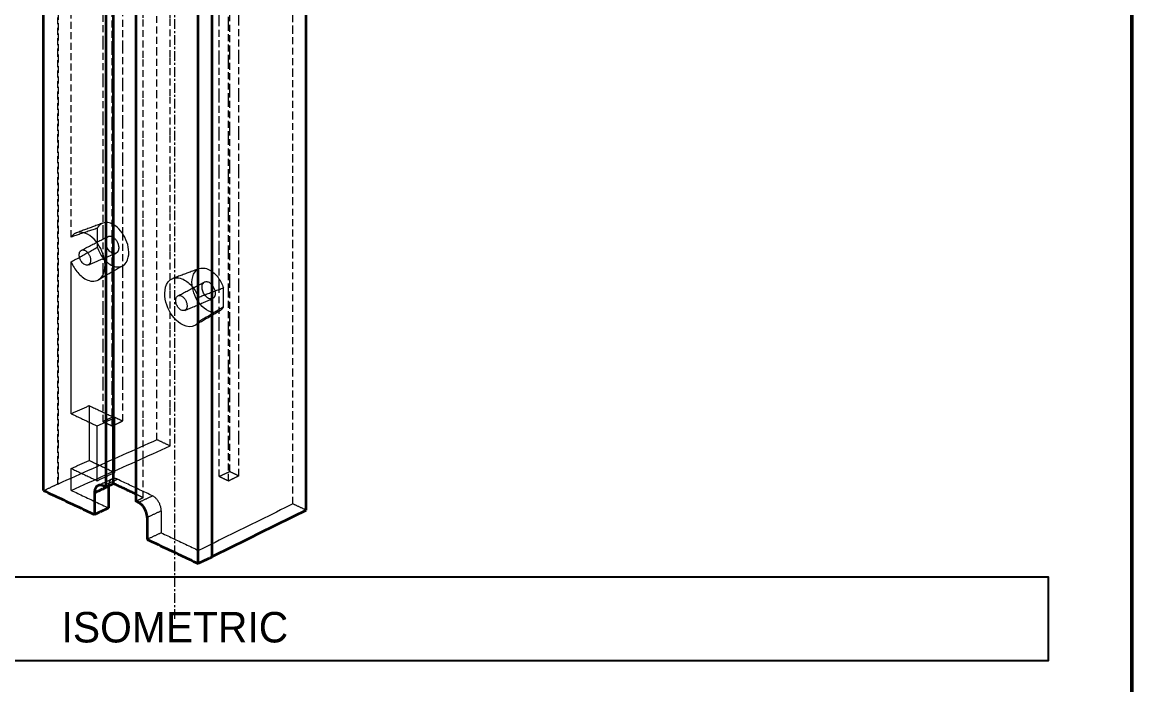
# Model space of a CAD drawing. Header units: millimetres. Extents: x 10 to 410, y 10 to 287.
# Drawn here: x 330 to 410, y 89.2 to 137 of the extents above; entities that cross this region are included whole.
import ezdxf
from ezdxf.enums import TextEntityAlignment as Align

# ---------------------------------------------------------------- set-up
doc = ezdxf.new("R2010")
doc.units = ezdxf.units.MM
doc.linetypes.add('CENTER', pattern=[1.15, 0.7, -0.15, 0.15, -0.15])
doc.linetypes.add('DASHED', pattern=[0.75, 0.5, -0.25])
for name, color, linetype, lineweight in [('BORDER', 7, 'CONTINUOUS', 50), ('CENTER', 4, 'CENTER', 13), ('HIDDEN', 8, 'DASHED', 18), ('TITLE_BLOCK', 7, 'CONTINUOUS', 25), ('VISIBLE', 7, 'CONTINUOUS', 35)]:
    doc.layers.add(name, color=color, linetype=linetype, lineweight=lineweight)

msp = doc.modelspace()

# ---------------------------------------------------------------- linework, layer by layer
at = {"layer": 'BORDER'}
msp.add_lwpolyline([(10, 10), (410, 10), (410, 287), (10, 287)], close=True, dxfattribs=at)
at = {"layer": 'CENTER'}
msp.add_line((341, 94), (341, 178), dxfattribs=at)
at = {"layer": 'HIDDEN'}
for points in [[(339.71, 106.919), (339.71, 110.009), (339.71, 113.1), (339.71, 116.19), (339.71, 119.281), (339.71, 122.371), (339.71, 125.462), (339.71, 128.552), (339.71, 131.643), (339.71, 134.733), (339.71, 137.824), (339.71, 140.914), (339.71, 144.005), (339.71, 147.095), (339.71, 150.186), (339.71, 153.276), (339.71, 156.367), (339.71, 159.457), (339.71, 162.548), (339.71, 165.638), (339.71, 168.729), (339.71, 171.819), (339.71, 174.91), (339.71, 178)], [(332.55, 103.73), (332.55, 106.821), (332.55, 109.911), (332.55, 113.002), (332.55, 116.092), (332.55, 119.183), (332.55, 122.273), (332.55, 125.364), (332.55, 128.454), (332.55, 131.545), (332.55, 134.635), (332.55, 137.726), (332.55, 140.816), (332.55, 143.907), (332.55, 146.997), (332.55, 150.088), (332.55, 153.178), (332.55, 156.269), (332.55, 159.359), (332.55, 162.45), (332.55, 165.54), (332.55, 168.631), (332.55, 171.721), (332.55, 174.812)], [(332.574, 174.8), (332.574, 171.71), (332.574, 168.619), (332.574, 165.529), (332.574, 162.438), (332.574, 159.348), (332.574, 156.257), (332.574, 153.167), (332.574, 150.076), (332.574, 146.986), (332.574, 143.895), (332.574, 140.805), (332.574, 137.714), (332.574, 134.624), (332.574, 131.533), (332.574, 128.443), (332.574, 125.352), (332.574, 122.262), (332.574, 119.171), (332.574, 116.081), (332.574, 112.99), (332.574, 109.9), (332.574, 106.809), (332.574, 103.719)], [(349.515, 102.292), (349.515, 105.383), (349.515, 108.473), (349.515, 111.564), (349.515, 114.654), (349.515, 117.744), (349.515, 120.835), (349.515, 123.925), (349.515, 127.016), (349.515, 130.106), (349.515, 133.197), (349.515, 136.287), (349.515, 139.378), (349.515, 142.468), (349.515, 145.559), (349.515, 148.649), (349.515, 151.74), (349.515, 154.83), (349.515, 157.921), (349.515, 161.011), (349.515, 164.102), (349.515, 167.192), (349.515, 170.283), (349.515, 173.373)], [(336.572, 171.771), (336.572, 169.024), (336.572, 166.276), (336.572, 163.529), (336.572, 160.782), (336.572, 158.035), (336.572, 155.288), (336.572, 152.541), (336.572, 149.794), (336.572, 147.047), (336.572, 144.3), (336.572, 141.553), (336.572, 138.805), (336.572, 136.058), (336.572, 133.311), (336.572, 130.564), (336.572, 127.817), (336.572, 125.07), (336.572, 122.323), (336.572, 119.576), (336.572, 116.829), (336.572, 114.082), (336.572, 111.334), (336.572, 108.587)], [(335.793, 171.117), (335.793, 168.383), (335.793, 165.649), (335.793, 162.916), (335.793, 160.182), (335.793, 157.448), (335.793, 154.714), (335.793, 151.98), (335.793, 149.246), (335.793, 146.512), (335.793, 143.779), (335.793, 141.045), (335.793, 138.311), (335.793, 135.577), (335.793, 132.843), (335.793, 130.109), (335.793, 127.375), (335.793, 124.641), (335.793, 121.908), (335.793, 119.174), (335.793, 116.44), (335.793, 113.706), (335.793, 110.972), (335.793, 108.238)], [(336.476, 107.916), (336.476, 110.641), (336.476, 113.366), (336.476, 116.091), (336.476, 118.816), (336.476, 121.541), (336.476, 124.266), (336.476, 126.991), (336.476, 129.716), (336.476, 132.441), (336.476, 135.166), (336.476, 137.891), (336.476, 140.616), (336.476, 143.34), (336.476, 146.065), (336.476, 148.79), (336.476, 151.515), (336.476, 154.24), (336.476, 156.965), (336.476, 159.69), (336.476, 162.415), (336.476, 165.14), (336.476, 167.865), (336.476, 170.59)], [(340.659, 106.471), (340.659, 109.276), (340.659, 112.081), (340.659, 114.886), (340.659, 117.691), (340.659, 120.496), (340.659, 123.301), (340.659, 126.106), (340.659, 128.911), (340.659, 131.716), (340.659, 134.521), (340.659, 137.326), (340.659, 140.131), (340.659, 142.936), (340.659, 145.741), (340.659, 148.546), (340.659, 151.351), (340.659, 154.155), (340.659, 156.96), (340.659, 159.765), (340.659, 162.57), (340.659, 165.375), (340.659, 168.18), (340.659, 170.985)], [(337.236, 108.274), (337.236, 110.968), (337.236, 113.662), (337.236, 116.355), (337.236, 119.049), (337.236, 121.743), (337.236, 124.437), (337.236, 127.13), (337.236, 129.824), (337.236, 132.518), (337.236, 135.212), (337.236, 137.906), (337.236, 140.599), (337.236, 143.293), (337.236, 145.987), (337.236, 148.681), (337.236, 151.374), (337.236, 154.068), (337.236, 156.762), (337.236, 159.456), (337.236, 162.15), (337.236, 164.843), (337.236, 167.537), (337.236, 170.231)], [(338.717, 102.742), (338.717, 105.626), (338.717, 108.511), (338.717, 111.395), (338.717, 114.28), (338.717, 117.164), (338.717, 120.049), (338.717, 122.933), (338.717, 125.818), (338.717, 128.702), (338.717, 131.587), (338.717, 134.471), (338.717, 137.355), (338.717, 140.24), (338.717, 143.124), (338.717, 146.009), (338.717, 148.893), (338.717, 151.778), (338.717, 154.662), (338.717, 157.547), (338.717, 160.431), (338.717, 163.316), (338.717, 166.2), (338.717, 169.084)], [(343.659, 98.488), (343.659, 101.579), (343.659, 104.669), (343.659, 107.76), (343.659, 110.85), (343.659, 113.941), (343.659, 117.031), (343.659, 120.122), (343.659, 123.212), (343.659, 126.303), (343.659, 129.393), (343.659, 132.484), (343.659, 135.574), (343.659, 138.665), (343.659, 141.755), (343.659, 144.845), (343.659, 147.936), (343.659, 151.026), (343.659, 154.117), (343.659, 157.207), (343.659, 160.298), (343.659, 163.388), (343.659, 166.479), (343.659, 169.569)], [(344.193, 104.275), (344.193, 107.022), (344.193, 109.769), (344.193, 112.516), (344.193, 115.263), (344.193, 118.01), (344.193, 120.757), (344.193, 123.504), (344.193, 126.251), (344.193, 128.999), (344.193, 131.746), (344.193, 134.493), (344.193, 137.24), (344.193, 139.987), (344.193, 142.734), (344.193, 145.481), (344.193, 148.228), (344.193, 150.975), (344.193, 153.722), (344.193, 156.47), (344.193, 159.217), (344.193, 161.964), (344.193, 164.711), (344.193, 167.458)], [(344.954, 104.632), (344.954, 107.379), (344.954, 110.126), (344.954, 112.874), (344.954, 115.621), (344.954, 118.368), (344.954, 121.115), (344.954, 123.862), (344.954, 126.609), (344.954, 129.356), (344.954, 132.103), (344.954, 134.85), (344.954, 137.597), (344.954, 140.345), (344.954, 143.092), (344.954, 145.839), (344.954, 148.586), (344.954, 151.333), (344.954, 154.08), (344.954, 156.827), (344.954, 159.574), (344.954, 162.321), (344.954, 165.068), (344.954, 167.816)], [(345.618, 104.319), (345.618, 107.066), (345.618, 109.813), (345.618, 112.56), (345.618, 115.307), (345.618, 118.054), (345.618, 120.801), (345.618, 123.549), (345.618, 126.296), (345.618, 129.043), (345.618, 131.79), (345.618, 134.537), (345.618, 137.284), (345.618, 140.031), (345.618, 142.778), (345.618, 145.525), (345.618, 148.272), (345.618, 151.02), (345.618, 153.767), (345.618, 156.514), (345.618, 159.261), (345.618, 162.008), (345.618, 164.755), (345.618, 167.502)], [(344.876, 103.953), (344.876, 106.7), (344.876, 109.447), (344.876, 112.194), (344.876, 114.941), (344.876, 117.688), (344.876, 120.435), (344.876, 123.182), (344.876, 125.93), (344.876, 128.677), (344.876, 131.424), (344.876, 134.171), (344.876, 136.918), (344.876, 139.665), (344.876, 142.412), (344.876, 145.159), (344.876, 147.906), (344.876, 150.653), (344.876, 153.401), (344.876, 156.148), (344.876, 158.895), (344.876, 161.642), (344.876, 164.389), (344.876, 167.136)], [(333.523, 121.539), (333.523, 123.041), (333.523, 124.543), (333.523, 126.045), (333.523, 127.547), (333.523, 129.049), (333.523, 130.551), (333.523, 132.053), (333.523, 133.555), (333.523, 135.057), (333.523, 136.559), (333.523, 138.061), (333.523, 139.563), (333.523, 141.065), (333.523, 142.567), (333.523, 144.069), (333.523, 145.571), (333.523, 147.073), (333.523, 148.575), (333.523, 150.076), (333.523, 151.578), (333.523, 153.08), (333.523, 154.582), (333.523, 156.084)], [(342.711, 151.749), (342.711, 150.247), (342.711, 148.745), (342.711, 147.243), (342.711, 145.741), (342.711, 144.239), (342.711, 142.737), (342.711, 141.235), (342.711, 139.733), (342.711, 138.231), (342.711, 136.729), (342.711, 135.228), (342.711, 133.726), (342.711, 132.224), (342.711, 130.722), (342.711, 129.22), (342.711, 127.718), (342.711, 126.216), (342.711, 124.714), (342.711, 123.212), (342.711, 121.71), (342.711, 120.208), (342.711, 118.706), (342.711, 117.204)], [(335.803, 122.546), (335.72, 122.515), (335.637, 122.485), (335.555, 122.454), (335.472, 122.423), (335.389, 122.393), (335.306, 122.362), (335.223, 122.331), (335.14, 122.301), (335.057, 122.27), (334.974, 122.239), (334.892, 122.209), (334.809, 122.178), (334.726, 122.147), (334.643, 122.117), (334.56, 122.086), (334.477, 122.055), (334.394, 122.025), (334.311, 121.994), (334.229, 121.963), (334.146, 121.933), (334.063, 121.902), (333.98, 121.871), (333.897, 121.841)], [(335.803, 122.546), (335.78, 122.537), (335.758, 122.528), (335.736, 122.517), (335.715, 122.506), (335.693, 122.494), (335.673, 122.481), (335.652, 122.467), (335.633, 122.453), (335.614, 122.438), (335.595, 122.422), (335.577, 122.406), (335.559, 122.389), (335.542, 122.371), (335.526, 122.353), (335.51, 122.335), (335.495, 122.316), (335.48, 122.296), (335.466, 122.276), (335.453, 122.256), (335.44, 122.235), (335.427, 122.215), (335.415, 122.193), (335.404, 122.172)], [(337.249, 119.472), (337.396, 119.586), (337.509, 119.733), (337.591, 119.9), (337.643, 120.078), (337.67, 120.262), (337.677, 120.449), (337.665, 120.634), (337.637, 120.818), (337.595, 121), (337.54, 121.178), (337.473, 121.351), (337.393, 121.52), (337.303, 121.682), (337.201, 121.838), (337.088, 121.986), (336.964, 122.125), (336.828, 122.253), (336.681, 122.366), (336.522, 122.462), (336.351, 122.536), (336.17, 122.58), (335.984, 122.586), (335.803, 122.546)], [(335.404, 122.172), (335.322, 122.145), (335.24, 122.118), (335.158, 122.091), (335.076, 122.064), (334.994, 122.037), (334.913, 122.01), (334.831, 121.982), (334.749, 121.955), (334.667, 121.928), (334.585, 121.9), (334.503, 121.873), (334.422, 121.845), (334.34, 121.818), (334.258, 121.79), (334.176, 121.762), (334.095, 121.735), (334.013, 121.707), (333.931, 121.679), (333.85, 121.651), (333.768, 121.623), (333.686, 121.595), (333.605, 121.567), (333.523, 121.539)], [(333.897, 121.841), (333.877, 121.833), (333.858, 121.825), (333.838, 121.816), (333.819, 121.807), (333.801, 121.797), (333.782, 121.786), (333.764, 121.775), (333.746, 121.764), (333.729, 121.752), (333.711, 121.739), (333.695, 121.726), (333.678, 121.713), (333.662, 121.699), (333.646, 121.685), (333.631, 121.67), (333.616, 121.655), (333.602, 121.639), (333.588, 121.624), (333.574, 121.607), (333.561, 121.591), (333.548, 121.574), (333.535, 121.557), (333.523, 121.539)], [(335.49, 118.453), (335.652, 118.579), (335.777, 118.741), (335.867, 118.925), (335.924, 119.122), (335.954, 119.325), (335.961, 119.53), (335.949, 119.734), (335.918, 119.937), (335.872, 120.137), (335.811, 120.333), (335.737, 120.524), (335.649, 120.71), (335.549, 120.889), (335.437, 121.061), (335.313, 121.224), (335.176, 121.377), (335.027, 121.517), (334.864, 121.643), (334.689, 121.749), (334.501, 121.83), (334.302, 121.878), (334.097, 121.885), (333.897, 121.841)], [(335.404, 122.172), (335.404, 122.112), (335.404, 122.053), (335.404, 121.994), (335.404, 121.935), (335.404, 121.875), (335.404, 121.816), (335.404, 121.757), (335.404, 121.698), (335.404, 121.638), (335.404, 121.579), (335.404, 121.52), (335.404, 121.461), (335.404, 121.401), (335.404, 121.342), (335.404, 121.283), (335.404, 121.224), (335.404, 121.164), (335.404, 121.105), (335.404, 121.046), (335.404, 120.987), (335.404, 120.927), (335.404, 120.868), (335.404, 120.809)], [(334.255, 120.584), (334.339, 120.627), (334.423, 120.671), (334.506, 120.714), (334.59, 120.758), (334.674, 120.802), (334.758, 120.845), (334.841, 120.889), (334.925, 120.932), (335.009, 120.976), (335.092, 121.019), (335.176, 121.063), (335.26, 121.106), (335.344, 121.15), (335.427, 121.193), (335.511, 121.237), (335.595, 121.281), (335.679, 121.324), (335.762, 121.368), (335.846, 121.411), (335.93, 121.455), (336.014, 121.498), (336.097, 121.542), (336.181, 121.585)], [(336.75, 120.376), (336.679, 120.357), (336.605, 120.357), (336.532, 120.372), (336.464, 120.401), (336.4, 120.438), (336.341, 120.483), (336.286, 120.533), (336.236, 120.589), (336.191, 120.647), (336.151, 120.709), (336.114, 120.774), (336.083, 120.841), (336.056, 120.911), (336.034, 120.982), (336.018, 121.054), (336.007, 121.127), (336.003, 121.201), (336.006, 121.276), (336.018, 121.349), (336.04, 121.42), (336.074, 121.485), (336.121, 121.542), (336.181, 121.585)], [(336.181, 121.585), (336.233, 121.606), (336.289, 121.615), (336.344, 121.613), (336.399, 121.603), (336.453, 121.585), (336.503, 121.561), (336.551, 121.531), (336.596, 121.498), (336.638, 121.461), (336.678, 121.422), (336.715, 121.38), (336.749, 121.336), (336.781, 121.29), (336.811, 121.242), (336.837, 121.193), (336.862, 121.142), (336.883, 121.09), (336.902, 121.037), (336.917, 120.984), (336.93, 120.929), (336.94, 120.874), (336.946, 120.818), (336.948, 120.762)], [(333.523, 119.754), (333.605, 119.799), (333.687, 119.845), (333.769, 119.89), (333.851, 119.936), (333.933, 119.981), (334.015, 120.027), (334.097, 120.073), (334.179, 120.118), (334.261, 120.164), (334.342, 120.21), (334.424, 120.256), (334.506, 120.301), (334.588, 120.347), (334.67, 120.393), (334.751, 120.439), (334.833, 120.485), (334.915, 120.531), (334.996, 120.577), (335.078, 120.624), (335.16, 120.67), (335.241, 120.716), (335.323, 120.762), (335.404, 120.809)], [(334.75, 119.531), (334.688, 119.514), (334.624, 119.514), (334.561, 119.528), (334.501, 119.553), (334.445, 119.585), (334.394, 119.624), (334.346, 119.668), (334.303, 119.716), (334.264, 119.767), (334.228, 119.821), (334.197, 119.878), (334.169, 119.936), (334.146, 119.996), (334.127, 120.058), (334.113, 120.121), (334.103, 120.185), (334.1, 120.25), (334.102, 120.314), (334.113, 120.378), (334.132, 120.439), (334.161, 120.497), (334.203, 120.546), (334.255, 120.584)], [(334.255, 120.584), (334.3, 120.601), (334.348, 120.609), (334.397, 120.608), (334.445, 120.599), (334.491, 120.583), (334.535, 120.562), (334.577, 120.537), (334.616, 120.508), (334.653, 120.476), (334.687, 120.441), (334.72, 120.405), (334.75, 120.366), (334.777, 120.326), (334.803, 120.285), (334.826, 120.242), (334.847, 120.198), (334.866, 120.153), (334.882, 120.107), (334.896, 120.06), (334.907, 120.012), (334.915, 119.964), (334.92, 119.916), (334.922, 119.867)], [(334.75, 119.531), (334.837, 119.568), (334.924, 119.604), (335.011, 119.641), (335.098, 119.678), (335.185, 119.714), (335.272, 119.751), (335.359, 119.788), (335.446, 119.825), (335.533, 119.861), (335.62, 119.898), (335.707, 119.935), (335.794, 119.972), (335.881, 120.008), (335.968, 120.045), (336.055, 120.082), (336.142, 120.118), (336.228, 120.155), (336.315, 120.192), (336.402, 120.229), (336.489, 120.265), (336.576, 120.302), (336.663, 120.339), (336.75, 120.376)], [(335.404, 120.809), (335.442, 120.705), (335.485, 120.602), (335.531, 120.501), (335.582, 120.403), (335.636, 120.306), (335.695, 120.212), (335.757, 120.12), (335.824, 120.031), (335.894, 119.946), (335.968, 119.863), (336.047, 119.785), (336.129, 119.711), (336.216, 119.642), (336.307, 119.578), (336.402, 119.521), (336.502, 119.472), (336.605, 119.432), (336.712, 119.402), (336.821, 119.385), (336.932, 119.381), (337.042, 119.394), (337.149, 119.424), (337.249, 119.472)], [(336.948, 120.762), (336.947, 120.742), (336.946, 120.722), (336.945, 120.702), (336.943, 120.682), (336.94, 120.662), (336.937, 120.643), (336.933, 120.623), (336.928, 120.604), (336.923, 120.585), (336.916, 120.566), (336.909, 120.547), (336.901, 120.529), (336.892, 120.511), (336.882, 120.493), (336.871, 120.477), (336.859, 120.461), (336.847, 120.445), (336.833, 120.431), (336.818, 120.417), (336.802, 120.405), (336.786, 120.394), (336.768, 120.384), (336.75, 120.376)], [(333.523, 108.8), (333.523, 109.276), (333.523, 109.752), (333.523, 110.229), (333.523, 110.705), (333.523, 111.181), (333.523, 111.657), (333.523, 112.134), (333.523, 112.61), (333.523, 113.086), (333.523, 113.562), (333.523, 114.039), (333.523, 114.515), (333.523, 114.991), (333.523, 115.468), (333.523, 115.944), (333.523, 116.42), (333.523, 116.896), (333.523, 117.373), (333.523, 117.849), (333.523, 118.325), (333.523, 118.801), (333.523, 119.278), (333.523, 119.754)], [(333.523, 119.754), (333.569, 119.649), (333.618, 119.546), (333.672, 119.445), (333.729, 119.347), (333.79, 119.25), (333.855, 119.156), (333.924, 119.065), (333.996, 118.977), (334.073, 118.892), (334.153, 118.811), (334.237, 118.734), (334.325, 118.661), (334.418, 118.594), (334.514, 118.533), (334.614, 118.479), (334.719, 118.432), (334.827, 118.395), (334.938, 118.369), (335.051, 118.355), (335.165, 118.355), (335.278, 118.371), (335.387, 118.404), (335.49, 118.453)], [(334.922, 119.867), (334.922, 119.85), (334.921, 119.832), (334.92, 119.815), (334.918, 119.798), (334.916, 119.78), (334.913, 119.763), (334.909, 119.746), (334.905, 119.729), (334.9, 119.713), (334.895, 119.696), (334.888, 119.68), (334.881, 119.664), (334.874, 119.648), (334.865, 119.633), (334.856, 119.619), (334.845, 119.605), (334.834, 119.591), (334.822, 119.579), (334.809, 119.567), (334.796, 119.556), (334.781, 119.547), (334.766, 119.538), (334.75, 119.531)], [(337.249, 119.472), (337.173, 119.427), (337.096, 119.383), (337.02, 119.339), (336.943, 119.295), (336.867, 119.25), (336.79, 119.206), (336.714, 119.162), (336.637, 119.117), (336.561, 119.073), (336.484, 119.029), (336.408, 118.985), (336.331, 118.94), (336.255, 118.896), (336.178, 118.852), (336.102, 118.808), (336.025, 118.763), (335.949, 118.719), (335.873, 118.675), (335.796, 118.631), (335.72, 118.586), (335.643, 118.542), (335.567, 118.498), (335.49, 118.453)], [(342.762, 119.263), (342.679, 119.232), (342.596, 119.201), (342.513, 119.171), (342.43, 119.14), (342.347, 119.109), (342.264, 119.079), (342.181, 119.048), (342.099, 119.017), (342.016, 118.987), (341.933, 118.956), (341.85, 118.925), (341.767, 118.895), (341.684, 118.864), (341.601, 118.833), (341.519, 118.803), (341.436, 118.772), (341.353, 118.741), (341.27, 118.711), (341.187, 118.68), (341.104, 118.649), (341.021, 118.619), (340.938, 118.588), (340.856, 118.557)], [(344.207, 116.188), (344.026, 116.116), (343.831, 116.098), (343.638, 116.126), (343.453, 116.192), (343.281, 116.285), (343.122, 116.399), (342.976, 116.53), (342.842, 116.674), (342.722, 116.828), (342.613, 116.991), (342.517, 117.162), (342.434, 117.34), (342.364, 117.523), (342.307, 117.71), (342.265, 117.902), (342.239, 118.096), (342.232, 118.292), (342.245, 118.487), (342.283, 118.679), (342.351, 118.863), (342.452, 119.031), (342.59, 119.169), (342.762, 119.263)], [(342.762, 119.263), (342.863, 119.292), (342.969, 119.305), (343.075, 119.303), (343.179, 119.288), (343.282, 119.262), (343.382, 119.225), (343.478, 119.18), (343.57, 119.128), (343.658, 119.07), (343.743, 119.006), (343.824, 118.937), (343.9, 118.864), (343.974, 118.787), (344.043, 118.707), (344.109, 118.624), (344.171, 118.538), (344.23, 118.45), (344.285, 118.359), (344.336, 118.266), (344.384, 118.172), (344.428, 118.075), (344.468, 117.977), (344.504, 117.877)], [(342.449, 115.17), (342.249, 115.091), (342.034, 115.07), (341.821, 115.102), (341.618, 115.174), (341.428, 115.277), (341.252, 115.403), (341.092, 115.547), (340.945, 115.705), (340.812, 115.875), (340.692, 116.055), (340.587, 116.243), (340.495, 116.439), (340.417, 116.64), (340.355, 116.847), (340.309, 117.058), (340.28, 117.272), (340.272, 117.488), (340.287, 117.703), (340.329, 117.915), (340.403, 118.117), (340.514, 118.302), (340.667, 118.454), (340.856, 118.557)], [(340.856, 118.557), (340.96, 118.587), (341.068, 118.603), (341.176, 118.603), (341.284, 118.591), (341.391, 118.567), (341.494, 118.534), (341.594, 118.491), (341.691, 118.442), (341.784, 118.385), (341.873, 118.323), (341.959, 118.256), (342.041, 118.185), (342.119, 118.109), (342.194, 118.03), (342.265, 117.948), (342.333, 117.863), (342.397, 117.775), (342.458, 117.685), (342.516, 117.593), (342.57, 117.498), (342.62, 117.402), (342.667, 117.304), (342.711, 117.204)], [(341.213, 117.3), (341.297, 117.344), (341.381, 117.387), (341.465, 117.431), (341.548, 117.475), (341.632, 117.518), (341.716, 117.562), (341.8, 117.605), (341.883, 117.649), (341.967, 117.692), (342.051, 117.736), (342.135, 117.779), (342.218, 117.823), (342.302, 117.866), (342.386, 117.91), (342.47, 117.954), (342.553, 117.997), (342.637, 118.041), (342.721, 118.084), (342.805, 118.128), (342.888, 118.171), (342.972, 118.215), (343.056, 118.258), (343.14, 118.302)], [(342.711, 117.204), (342.788, 117.234), (342.866, 117.264), (342.944, 117.293), (343.022, 117.323), (343.1, 117.353), (343.178, 117.382), (343.255, 117.412), (343.333, 117.441), (343.411, 117.471), (343.489, 117.5), (343.567, 117.529), (343.645, 117.559), (343.723, 117.588), (343.801, 117.617), (343.879, 117.646), (343.957, 117.676), (344.035, 117.705), (344.114, 117.734), (344.192, 117.762), (344.27, 117.791), (344.348, 117.82), (344.426, 117.849), (344.504, 117.877)], [(343.709, 117.092), (343.637, 117.073), (343.563, 117.073), (343.491, 117.089), (343.422, 117.117), (343.358, 117.155), (343.299, 117.199), (343.245, 117.25), (343.195, 117.305), (343.15, 117.364), (343.109, 117.426), (343.073, 117.491), (343.041, 117.558), (343.014, 117.627), (342.992, 117.698), (342.976, 117.77), (342.965, 117.844), (342.961, 117.918), (342.964, 117.992), (342.976, 118.065), (342.998, 118.136), (343.032, 118.202), (343.079, 118.259), (343.14, 118.302)], [(343.14, 118.302), (343.192, 118.322), (343.247, 118.331), (343.303, 118.33), (343.358, 118.319), (343.411, 118.301), (343.461, 118.277), (343.509, 118.248), (343.554, 118.215), (343.597, 118.178), (343.636, 118.138), (343.673, 118.096), (343.708, 118.052), (343.74, 118.006), (343.769, 117.958), (343.796, 117.909), (343.82, 117.858), (343.841, 117.807), (343.86, 117.754), (343.876, 117.7), (343.889, 117.645), (343.898, 117.59), (343.904, 117.534), (343.906, 117.478)], [(344.504, 116.515), (344.504, 116.574), (344.504, 116.633), (344.504, 116.693), (344.504, 116.752), (344.504, 116.811), (344.504, 116.87), (344.504, 116.93), (344.504, 116.989), (344.504, 117.048), (344.504, 117.107), (344.504, 117.167), (344.504, 117.226), (344.504, 117.285), (344.504, 117.344), (344.504, 117.403), (344.504, 117.463), (344.504, 117.522), (344.504, 117.581), (344.504, 117.64), (344.504, 117.7), (344.504, 117.759), (344.504, 117.818), (344.504, 117.877)], [(341.709, 116.247), (341.646, 116.231), (341.582, 116.231), (341.519, 116.245), (341.459, 116.269), (341.404, 116.302), (341.352, 116.341), (341.305, 116.385), (341.261, 116.433), (341.222, 116.484), (341.187, 116.538), (341.155, 116.594), (341.128, 116.653), (341.104, 116.713), (341.085, 116.775), (341.071, 116.838), (341.062, 116.902), (341.058, 116.966), (341.061, 117.031), (341.071, 117.094), (341.09, 117.156), (341.12, 117.213), (341.161, 117.263), (341.213, 117.3)], [(341.213, 117.3), (341.259, 117.318), (341.307, 117.326), (341.356, 117.325), (341.403, 117.315), (341.45, 117.3), (341.494, 117.279), (341.535, 117.253), (341.574, 117.224), (341.611, 117.192), (341.646, 117.158), (341.678, 117.121), (341.708, 117.083), (341.736, 117.043), (341.761, 117.001), (341.785, 116.958), (341.806, 116.914), (341.824, 116.869), (341.84, 116.823), (341.854, 116.776), (341.865, 116.729), (341.873, 116.681), (341.879, 116.632), (341.88, 116.584)], [(341.709, 116.247), (341.796, 116.284), (341.883, 116.321), (341.97, 116.358), (342.056, 116.394), (342.143, 116.431), (342.23, 116.468), (342.317, 116.504), (342.404, 116.541), (342.491, 116.578), (342.578, 116.615), (342.665, 116.651), (342.752, 116.688), (342.839, 116.725), (342.926, 116.762), (343.013, 116.798), (343.1, 116.835), (343.187, 116.872), (343.274, 116.908), (343.361, 116.945), (343.448, 116.982), (343.535, 117.019), (343.622, 117.055), (343.709, 117.092)], [(343.906, 117.478), (343.906, 117.459), (343.905, 117.439), (343.903, 117.419), (343.901, 117.399), (343.899, 117.379), (343.895, 117.359), (343.891, 117.34), (343.887, 117.32), (343.881, 117.301), (343.875, 117.282), (343.867, 117.263), (343.859, 117.245), (343.85, 117.227), (343.841, 117.21), (343.83, 117.193), (343.818, 117.177), (343.805, 117.162), (343.791, 117.147), (343.776, 117.134), (343.761, 117.122), (343.744, 117.11), (343.727, 117.101), (343.709, 117.092)], [(341.88, 116.584), (341.88, 116.566), (341.879, 116.549), (341.878, 116.532), (341.876, 116.514), (341.874, 116.497), (341.871, 116.48), (341.868, 116.463), (341.863, 116.446), (341.859, 116.429), (341.853, 116.413), (341.847, 116.396), (341.84, 116.381), (341.832, 116.365), (341.823, 116.35), (341.814, 116.335), (341.804, 116.321), (341.793, 116.308), (341.781, 116.295), (341.768, 116.284), (341.754, 116.273), (341.74, 116.263), (341.724, 116.255), (341.709, 116.247)], [(344.207, 116.188), (344.131, 116.144), (344.055, 116.1), (343.978, 116.055), (343.902, 116.011), (343.825, 115.967), (343.749, 115.923), (343.672, 115.878), (343.596, 115.834), (343.519, 115.79), (343.443, 115.745), (343.366, 115.701), (343.29, 115.657), (343.213, 115.613), (343.137, 115.568), (343.06, 115.524), (342.984, 115.48), (342.907, 115.436), (342.831, 115.391), (342.755, 115.347), (342.678, 115.303), (342.602, 115.258), (342.525, 115.214), (342.449, 115.17)], [(344.504, 116.515), (344.427, 116.467), (344.349, 116.418), (344.271, 116.37), (344.194, 116.322), (344.116, 116.274), (344.038, 116.227), (343.96, 116.179), (343.882, 116.131), (343.804, 116.083), (343.726, 116.035), (343.648, 115.988), (343.57, 115.94), (343.492, 115.892), (343.414, 115.845), (343.336, 115.797), (343.258, 115.75), (343.18, 115.703), (343.102, 115.655), (343.023, 115.608), (342.945, 115.56), (342.867, 115.513), (342.789, 115.466), (342.711, 115.419)], [(344.504, 116.515), (344.495, 116.497), (344.486, 116.48), (344.476, 116.463), (344.466, 116.447), (344.456, 116.43), (344.445, 116.414), (344.434, 116.398), (344.423, 116.382), (344.411, 116.367), (344.399, 116.352), (344.386, 116.337), (344.373, 116.322), (344.36, 116.308), (344.346, 116.294), (344.332, 116.281), (344.318, 116.268), (344.303, 116.255), (344.288, 116.243), (344.272, 116.231), (344.257, 116.22), (344.241, 116.209), (344.224, 116.198), (344.207, 116.188)], [(342.711, 115.419), (342.702, 115.406), (342.692, 115.393), (342.683, 115.38), (342.673, 115.367), (342.663, 115.355), (342.653, 115.343), (342.643, 115.331), (342.632, 115.319), (342.622, 115.307), (342.611, 115.296), (342.599, 115.285), (342.588, 115.274), (342.576, 115.263), (342.564, 115.253), (342.552, 115.242), (342.54, 115.232), (342.528, 115.223), (342.515, 115.213), (342.502, 115.204), (342.489, 115.195), (342.476, 115.186), (342.462, 115.178), (342.449, 115.17)], [(342.711, 115.419), (342.711, 114.702), (342.711, 113.985), (342.711, 113.269), (342.711, 112.552), (342.711, 111.835), (342.711, 111.119), (342.711, 110.402), (342.711, 109.685), (342.711, 108.969), (342.711, 108.252), (342.711, 107.536), (342.711, 106.819), (342.711, 106.102), (342.711, 105.386), (342.711, 104.669), (342.711, 103.952), (342.711, 103.236), (342.711, 102.519), (342.711, 101.802), (342.711, 101.086), (342.711, 100.369), (342.711, 99.653), (342.711, 98.936)], [(333.523, 108.8), (333.579, 108.825), (333.636, 108.85), (333.692, 108.876), (333.749, 108.901), (333.805, 108.926), (333.861, 108.952), (333.918, 108.977), (333.974, 109.002), (334.031, 109.027), (334.087, 109.053), (334.143, 109.078), (334.2, 109.103), (334.256, 109.129), (334.313, 109.154), (334.369, 109.179), (334.426, 109.205), (334.482, 109.23), (334.538, 109.255), (334.595, 109.28), (334.651, 109.306), (334.708, 109.331), (334.764, 109.356), (334.82, 109.382)], [(334.82, 109.382), (334.82, 109.21), (334.82, 109.038), (334.82, 108.866), (334.82, 108.695), (334.82, 108.523), (334.82, 108.351), (334.82, 108.18), (334.82, 108.008), (334.82, 107.836), (334.82, 107.665), (334.82, 107.493), (334.82, 107.321), (334.82, 107.15), (334.82, 106.978), (334.82, 106.806), (334.82, 106.634), (334.82, 106.463), (334.82, 106.291), (334.82, 106.119), (334.82, 105.948), (334.82, 105.776), (334.82, 105.604), (334.82, 105.433)], [(334.82, 109.382), (334.901, 109.344), (334.981, 109.306), (335.061, 109.268), (335.141, 109.23), (335.221, 109.192), (335.301, 109.155), (335.381, 109.117), (335.462, 109.079), (335.542, 109.041), (335.622, 109.003), (335.702, 108.966), (335.782, 108.928), (335.862, 108.89), (335.943, 108.852), (336.023, 108.814), (336.103, 108.776), (336.183, 108.739), (336.263, 108.701), (336.343, 108.663), (336.423, 108.625), (336.504, 108.587), (336.584, 108.549), (336.664, 108.512)], [(333.523, 108.8), (333.604, 108.761), (333.686, 108.723), (333.767, 108.684), (333.849, 108.646), (333.93, 108.608), (334.012, 108.569), (334.093, 108.531), (334.175, 108.492), (334.256, 108.454), (334.338, 108.415), (334.419, 108.377), (334.501, 108.339), (334.582, 108.3), (334.663, 108.262), (334.745, 108.223), (334.826, 108.185), (334.908, 108.146), (334.989, 108.108), (335.071, 108.069), (335.152, 108.031), (335.234, 107.993), (335.315, 107.954), (335.397, 107.916)], [(335.397, 107.916), (335.452, 107.942), (335.507, 107.967), (335.562, 107.993), (335.617, 108.019), (335.672, 108.045), (335.727, 108.071), (335.782, 108.097), (335.837, 108.123), (335.893, 108.149), (335.948, 108.175), (336.003, 108.201), (336.058, 108.227), (336.113, 108.253), (336.168, 108.278), (336.223, 108.304), (336.278, 108.33), (336.333, 108.356), (336.388, 108.382), (336.444, 108.408), (336.499, 108.434), (336.554, 108.46), (336.609, 108.486), (336.664, 108.512)], [(335.793, 108.238), (335.827, 108.253), (335.861, 108.269), (335.895, 108.284), (335.929, 108.299), (335.963, 108.314), (335.997, 108.329), (336.03, 108.345), (336.064, 108.36), (336.098, 108.375), (336.132, 108.39), (336.166, 108.405), (336.2, 108.42), (336.233, 108.436), (336.267, 108.451), (336.301, 108.466), (336.335, 108.481), (336.369, 108.496), (336.403, 108.511), (336.437, 108.527), (336.47, 108.542), (336.504, 108.557), (336.538, 108.572), (336.572, 108.587)], [(335.793, 108.238), (335.823, 108.224), (335.853, 108.21), (335.882, 108.196), (335.912, 108.182), (335.942, 108.168), (335.971, 108.154), (336.001, 108.14), (336.031, 108.126), (336.06, 108.112), (336.09, 108.098), (336.12, 108.084), (336.149, 108.07), (336.179, 108.056), (336.209, 108.042), (336.238, 108.028), (336.268, 108.014), (336.298, 108), (336.327, 107.986), (336.357, 107.972), (336.387, 107.958), (336.416, 107.944), (336.446, 107.93), (336.476, 107.916)], [(336.476, 107.916), (336.509, 107.932), (336.542, 107.947), (336.575, 107.963), (336.608, 107.979), (336.641, 107.994), (336.674, 108.01), (336.707, 108.025), (336.74, 108.041), (336.773, 108.056), (336.806, 108.072), (336.839, 108.087), (336.872, 108.103), (336.906, 108.118), (336.939, 108.134), (336.972, 108.15), (337.005, 108.165), (337.038, 108.181), (337.071, 108.196), (337.104, 108.212), (337.137, 108.227), (337.17, 108.243), (337.203, 108.258), (337.236, 108.274)], [(336.572, 108.587), (336.601, 108.574), (336.63, 108.56), (336.659, 108.547), (336.687, 108.533), (336.716, 108.519), (336.745, 108.506), (336.774, 108.492), (336.803, 108.478), (336.832, 108.465), (336.861, 108.451), (336.89, 108.437), (336.918, 108.424), (336.947, 108.41), (336.976, 108.397), (337.005, 108.383), (337.034, 108.369), (337.063, 108.356), (337.092, 108.342), (337.121, 108.328), (337.149, 108.315), (337.178, 108.301), (337.207, 108.288), (337.236, 108.274)], [(336.664, 104.563), (336.664, 104.734), (336.664, 104.906), (336.664, 105.078), (336.664, 105.249), (336.664, 105.421), (336.664, 105.593), (336.664, 105.765), (336.664, 105.936), (336.664, 106.108), (336.664, 106.28), (336.664, 106.451), (336.664, 106.623), (336.664, 106.795), (336.664, 106.966), (336.664, 107.138), (336.664, 107.31), (336.664, 107.481), (336.664, 107.653), (336.664, 107.825), (336.664, 107.997), (336.664, 108.168), (336.664, 108.34), (336.664, 108.512)], [(335.397, 103.967), (335.397, 104.138), (335.397, 104.31), (335.397, 104.482), (335.397, 104.653), (335.397, 104.825), (335.397, 104.997), (335.397, 105.169), (335.397, 105.34), (335.397, 105.512), (335.397, 105.684), (335.397, 105.855), (335.397, 106.027), (335.397, 106.199), (335.397, 106.37), (335.397, 106.542), (335.397, 106.714), (335.397, 106.885), (335.397, 107.057), (335.397, 107.229), (335.397, 107.401), (335.397, 107.572), (335.397, 107.744), (335.397, 107.916)], [(339.71, 106.919), (339.4, 106.78), (339.089, 106.641), (338.779, 106.501), (338.469, 106.362), (338.159, 106.223), (337.848, 106.084), (337.538, 105.945), (337.228, 105.806), (336.918, 105.667), (336.607, 105.528), (336.297, 105.388), (335.987, 105.249), (335.677, 105.11), (335.366, 104.971), (335.056, 104.832), (334.746, 104.693), (334.436, 104.554), (334.125, 104.415), (333.815, 104.275), (333.505, 104.136), (333.195, 103.997), (332.884, 103.858), (332.574, 103.719)], [(333.523, 103.271), (333.833, 103.41), (334.143, 103.549), (334.454, 103.689), (334.764, 103.828), (335.074, 103.967), (335.384, 104.106), (335.695, 104.245), (336.005, 104.384), (336.315, 104.523), (336.625, 104.662), (336.936, 104.802), (337.246, 104.941), (337.556, 105.08), (337.867, 105.219), (338.177, 105.358), (338.487, 105.497), (338.797, 105.636), (339.108, 105.775), (339.418, 105.915), (339.728, 106.054), (340.038, 106.193), (340.349, 106.332), (340.659, 106.471)], [(340.659, 106.471), (340.618, 106.49), (340.576, 106.51), (340.535, 106.529), (340.494, 106.549), (340.453, 106.568), (340.411, 106.588), (340.37, 106.607), (340.329, 106.627), (340.287, 106.646), (340.246, 106.666), (340.205, 106.685), (340.164, 106.705), (340.122, 106.724), (340.081, 106.744), (340.04, 106.763), (339.999, 106.783), (339.957, 106.802), (339.916, 106.821), (339.875, 106.841), (339.834, 106.86), (339.792, 106.88), (339.751, 106.899), (339.71, 106.919)], [(333.523, 104.851), (333.579, 104.876), (333.636, 104.901), (333.692, 104.927), (333.749, 104.952), (333.805, 104.977), (333.861, 105.003), (333.918, 105.028), (333.974, 105.053), (334.031, 105.078), (334.087, 105.104), (334.143, 105.129), (334.2, 105.154), (334.256, 105.18), (334.313, 105.205), (334.369, 105.23), (334.426, 105.256), (334.482, 105.281), (334.538, 105.306), (334.595, 105.331), (334.651, 105.357), (334.708, 105.382), (334.764, 105.407), (334.82, 105.433)], [(333.523, 103.271), (333.523, 103.34), (333.523, 103.409), (333.523, 103.477), (333.523, 103.546), (333.523, 103.615), (333.523, 103.683), (333.523, 103.752), (333.523, 103.821), (333.523, 103.889), (333.523, 103.958), (333.523, 104.027), (333.523, 104.095), (333.523, 104.164), (333.523, 104.233), (333.523, 104.301), (333.523, 104.37), (333.523, 104.439), (333.523, 104.507), (333.523, 104.576), (333.523, 104.645), (333.523, 104.713), (333.523, 104.782), (333.523, 104.851)], [(333.523, 104.851), (333.604, 104.812), (333.686, 104.774), (333.767, 104.736), (333.849, 104.697), (333.93, 104.659), (334.012, 104.62), (334.093, 104.582), (334.175, 104.543), (334.256, 104.505), (334.338, 104.466), (334.419, 104.428), (334.501, 104.39), (334.582, 104.351), (334.663, 104.313), (334.745, 104.274), (334.826, 104.236), (334.908, 104.197), (334.989, 104.159), (335.071, 104.12), (335.152, 104.082), (335.234, 104.044), (335.315, 104.005), (335.397, 103.967)], [(334.82, 105.433), (334.901, 105.395), (334.981, 105.357), (335.061, 105.319), (335.141, 105.281), (335.221, 105.243), (335.301, 105.206), (335.381, 105.168), (335.462, 105.13), (335.542, 105.092), (335.622, 105.054), (335.702, 105.017), (335.782, 104.979), (335.862, 104.941), (335.943, 104.903), (336.023, 104.865), (336.103, 104.827), (336.183, 104.79), (336.263, 104.752), (336.343, 104.714), (336.423, 104.676), (336.504, 104.638), (336.584, 104.601), (336.664, 104.563)], [(335.397, 103.967), (335.452, 103.993), (335.507, 104.019), (335.562, 104.044), (335.617, 104.07), (335.672, 104.096), (335.727, 104.122), (335.782, 104.148), (335.837, 104.174), (335.893, 104.2), (335.948, 104.226), (336.003, 104.252), (336.058, 104.278), (336.113, 104.304), (336.168, 104.329), (336.223, 104.355), (336.278, 104.381), (336.333, 104.407), (336.388, 104.433), (336.444, 104.459), (336.499, 104.485), (336.554, 104.511), (336.609, 104.537), (336.664, 104.563)], [(336.471, 104.09), (336.426, 104.07), (336.382, 104.049), (336.338, 104.028), (336.294, 104.007), (336.25, 103.987), (336.206, 103.966), (336.162, 103.945), (336.118, 103.925), (336.074, 103.904), (336.03, 103.883), (335.986, 103.862), (335.942, 103.842), (335.897, 103.821), (335.853, 103.8), (335.809, 103.779), (335.765, 103.759), (335.721, 103.738), (335.677, 103.717), (335.633, 103.697), (335.589, 103.676), (335.545, 103.655), (335.501, 103.634), (335.457, 103.614)], [(335.838, 103.593), (335.882, 103.614), (335.926, 103.635), (335.97, 103.655), (336.014, 103.676), (336.058, 103.697), (336.102, 103.718), (336.146, 103.738), (336.19, 103.759), (336.234, 103.78), (336.279, 103.8), (336.323, 103.821), (336.367, 103.842), (336.411, 103.863), (336.455, 103.883), (336.499, 103.904), (336.543, 103.925), (336.587, 103.946), (336.631, 103.966), (336.675, 103.987), (336.719, 104.008), (336.763, 104.028), (336.807, 104.049), (336.852, 104.07)], [(336.471, 104.09), (336.448, 104.079), (336.426, 104.065), (336.405, 104.051), (336.386, 104.034), (336.367, 104.017), (336.35, 103.998), (336.334, 103.978), (336.319, 103.958), (336.305, 103.936), (336.293, 103.914), (336.281, 103.891), (336.271, 103.868), (336.262, 103.844), (336.254, 103.82), (336.246, 103.795), (336.24, 103.771), (336.235, 103.746), (336.23, 103.721), (336.226, 103.695), (336.223, 103.67), (336.221, 103.645), (336.22, 103.619), (336.219, 103.594)], [(336.852, 104.07), (336.836, 104.077), (336.82, 104.084), (336.804, 104.09), (336.788, 104.096), (336.772, 104.101), (336.755, 104.106), (336.739, 104.111), (336.722, 104.114), (336.705, 104.118), (336.688, 104.12), (336.671, 104.122), (336.654, 104.124), (336.637, 104.124), (336.62, 104.124), (336.603, 104.124), (336.586, 104.122), (336.569, 104.12), (336.552, 104.117), (336.535, 104.113), (336.519, 104.109), (336.502, 104.103), (336.486, 104.097), (336.471, 104.09)], [(339.382, 102.876), (339.272, 102.928), (339.162, 102.98), (339.052, 103.032), (338.942, 103.084), (338.832, 103.136), (338.722, 103.187), (338.612, 103.239), (338.502, 103.291), (338.392, 103.343), (338.282, 103.395), (338.172, 103.447), (338.062, 103.499), (337.952, 103.551), (337.842, 103.603), (337.732, 103.655), (337.622, 103.707), (337.512, 103.758), (337.402, 103.81), (337.292, 103.862), (337.182, 103.914), (337.072, 103.966), (336.962, 104.018), (336.852, 104.07)], [(344.193, 104.275), (344.226, 104.29), (344.259, 104.306), (344.292, 104.321), (344.326, 104.337), (344.359, 104.352), (344.392, 104.368), (344.425, 104.384), (344.458, 104.399), (344.491, 104.415), (344.524, 104.43), (344.557, 104.446), (344.59, 104.461), (344.623, 104.477), (344.656, 104.492), (344.689, 104.508), (344.722, 104.523), (344.755, 104.539), (344.788, 104.555), (344.821, 104.57), (344.854, 104.586), (344.888, 104.601), (344.921, 104.617), (344.954, 104.632)], [(344.193, 104.275), (344.223, 104.261), (344.253, 104.247), (344.282, 104.233), (344.312, 104.219), (344.342, 104.205), (344.371, 104.191), (344.401, 104.177), (344.431, 104.163), (344.46, 104.149), (344.49, 104.135), (344.52, 104.121), (344.549, 104.107), (344.579, 104.093), (344.609, 104.079), (344.638, 104.065), (344.668, 104.051), (344.698, 104.037), (344.727, 104.023), (344.757, 104.009), (344.787, 103.995), (344.816, 103.981), (344.846, 103.967), (344.876, 103.953)], [(345.618, 104.319), (345.586, 104.303), (345.553, 104.287), (345.521, 104.271), (345.489, 104.255), (345.456, 104.239), (345.424, 104.223), (345.392, 104.207), (345.36, 104.192), (345.327, 104.176), (345.295, 104.16), (345.263, 104.144), (345.231, 104.128), (345.198, 104.112), (345.166, 104.096), (345.134, 104.08), (345.101, 104.064), (345.069, 104.048), (345.037, 104.032), (345.005, 104.016), (344.972, 104), (344.94, 103.985), (344.908, 103.969), (344.876, 103.953)], [(344.954, 104.632), (344.983, 104.619), (345.011, 104.605), (345.04, 104.591), (345.069, 104.578), (345.098, 104.564), (345.127, 104.551), (345.156, 104.537), (345.185, 104.523), (345.214, 104.51), (345.242, 104.496), (345.271, 104.482), (345.3, 104.469), (345.329, 104.455), (345.358, 104.442), (345.387, 104.428), (345.416, 104.414), (345.445, 104.401), (345.473, 104.387), (345.502, 104.373), (345.531, 104.36), (345.56, 104.346), (345.589, 104.332), (345.618, 104.319)], [(331.536, 103.254), (331.58, 103.274), (331.624, 103.295), (331.668, 103.316), (331.712, 103.336), (331.757, 103.357), (331.801, 103.378), (331.845, 103.399), (331.889, 103.419), (331.933, 103.44), (331.977, 103.461), (332.021, 103.482), (332.065, 103.502), (332.109, 103.523), (332.153, 103.544), (332.197, 103.565), (332.241, 103.585), (332.286, 103.606), (332.33, 103.627), (332.374, 103.647), (332.418, 103.668), (332.462, 103.689), (332.506, 103.71), (332.55, 103.73)], [(332.55, 103.73), (332.551, 103.73), (332.552, 103.729), (332.553, 103.729), (332.554, 103.728), (332.555, 103.728), (332.556, 103.727), (332.557, 103.727), (332.558, 103.726), (332.559, 103.726), (332.56, 103.725), (332.562, 103.725), (332.563, 103.724), (332.564, 103.724), (332.565, 103.723), (332.566, 103.723), (332.567, 103.722), (332.568, 103.722), (332.569, 103.721), (332.57, 103.721), (332.571, 103.72), (332.572, 103.72), (332.573, 103.719), (332.574, 103.719)], [(333.523, 103.271), (333.64, 103.216), (333.757, 103.161), (333.875, 103.105), (333.992, 103.05), (334.109, 102.995), (334.226, 102.939), (334.343, 102.884), (334.461, 102.829), (334.578, 102.773), (334.695, 102.718), (334.812, 102.663), (334.93, 102.608), (335.047, 102.552), (335.164, 102.497), (335.281, 102.442), (335.398, 102.386), (335.516, 102.331), (335.633, 102.276), (335.75, 102.22), (335.867, 102.165), (335.985, 102.11), (336.102, 102.054), (336.219, 101.999)], [(338.717, 102.742), (338.693, 102.753), (338.67, 102.764), (338.647, 102.775), (338.623, 102.786), (338.6, 102.797), (338.576, 102.808), (338.553, 102.819), (338.53, 102.83), (338.506, 102.841), (338.483, 102.853), (338.459, 102.864), (338.436, 102.875), (338.412, 102.886), (338.389, 102.897), (338.366, 102.908), (338.342, 102.919), (338.319, 102.93), (338.295, 102.941), (338.272, 102.952), (338.249, 102.963), (338.225, 102.974), (338.202, 102.985), (338.178, 102.996)], [(338.178, 102.489), (338.202, 102.5), (338.225, 102.511), (338.249, 102.522), (338.272, 102.533), (338.295, 102.544), (338.319, 102.555), (338.342, 102.566), (338.366, 102.577), (338.389, 102.588), (338.412, 102.599), (338.436, 102.61), (338.459, 102.621), (338.483, 102.632), (338.506, 102.643), (338.53, 102.654), (338.553, 102.665), (338.576, 102.676), (338.6, 102.687), (338.623, 102.698), (338.647, 102.709), (338.67, 102.72), (338.693, 102.731), (338.717, 102.742)], [(338.368, 102.399), (338.412, 102.42), (338.456, 102.441), (338.5, 102.461), (338.544, 102.482), (338.588, 102.503), (338.633, 102.524), (338.677, 102.544), (338.721, 102.565), (338.765, 102.586), (338.809, 102.606), (338.853, 102.627), (338.897, 102.648), (338.941, 102.669), (338.985, 102.689), (339.029, 102.71), (339.073, 102.731), (339.117, 102.752), (339.162, 102.772), (339.206, 102.793), (339.25, 102.814), (339.294, 102.834), (339.338, 102.855), (339.382, 102.876)], [(340.014, 101.788), (340.013, 101.845), (340.008, 101.902), (340.001, 101.959), (339.99, 102.015), (339.978, 102.071), (339.962, 102.126), (339.945, 102.181), (339.925, 102.235), (339.903, 102.288), (339.879, 102.34), (339.853, 102.391), (339.825, 102.441), (339.795, 102.489), (339.763, 102.537), (339.729, 102.583), (339.693, 102.627), (339.655, 102.67), (339.614, 102.711), (339.572, 102.75), (339.528, 102.786), (339.481, 102.819), (339.433, 102.849), (339.382, 102.876)], [(340.014, 101.788), (339.97, 101.767), (339.926, 101.746), (339.882, 101.725), (339.838, 101.705), (339.794, 101.684), (339.75, 101.663), (339.706, 101.643), (339.662, 101.622), (339.618, 101.601), (339.574, 101.58), (339.53, 101.56), (339.486, 101.539), (339.441, 101.518), (339.397, 101.497), (339.353, 101.477), (339.309, 101.456), (339.265, 101.435), (339.221, 101.415), (339.177, 101.394), (339.133, 101.373), (339.089, 101.352), (339.045, 101.332), (339.001, 101.311)], [(340.014, 101.788), (340.014, 101.719), (340.014, 101.65), (340.014, 101.582), (340.014, 101.513), (340.014, 101.444), (340.014, 101.376), (340.014, 101.307), (340.014, 101.238), (340.014, 101.17), (340.014, 101.101), (340.014, 101.032), (340.014, 100.964), (340.014, 100.895), (340.014, 100.826), (340.014, 100.758), (340.014, 100.689), (340.014, 100.62), (340.014, 100.551), (340.014, 100.483), (340.014, 100.414), (340.014, 100.345), (340.014, 100.277), (340.014, 100.208)], [(349.515, 102.292), (349.219, 102.146), (348.923, 102), (348.627, 101.854), (348.332, 101.708), (348.036, 101.562), (347.74, 101.417), (347.444, 101.271), (347.148, 101.125), (346.852, 100.979), (346.557, 100.833), (346.261, 100.687), (345.965, 100.541), (345.669, 100.395), (345.373, 100.249), (345.077, 100.103), (344.781, 99.957), (344.486, 99.811), (344.19, 99.666), (343.894, 99.52), (343.598, 99.374), (343.302, 99.228), (343.006, 99.082), (342.711, 98.936)], [(350.464, 101.844), (350.423, 101.864), (350.381, 101.883), (350.34, 101.903), (350.299, 101.922), (350.258, 101.942), (350.216, 101.961), (350.175, 101.981), (350.134, 102), (350.093, 102.02), (350.051, 102.039), (350.01, 102.058), (349.969, 102.078), (349.928, 102.097), (349.886, 102.117), (349.845, 102.136), (349.804, 102.156), (349.762, 102.175), (349.721, 102.195), (349.68, 102.214), (349.639, 102.234), (349.597, 102.253), (349.556, 102.273), (349.515, 102.292)], [(340.014, 100.208), (339.97, 100.187), (339.926, 100.167), (339.882, 100.146), (339.838, 100.125), (339.794, 100.104), (339.75, 100.084), (339.706, 100.063), (339.662, 100.042), (339.618, 100.022), (339.574, 100.001), (339.53, 99.98), (339.486, 99.959), (339.441, 99.939), (339.397, 99.918), (339.353, 99.897), (339.309, 99.876), (339.265, 99.856), (339.221, 99.835), (339.177, 99.814), (339.133, 99.793), (339.089, 99.773), (339.045, 99.752), (339.001, 99.731)], [(340.014, 100.208), (340.132, 100.153), (340.249, 100.097), (340.366, 100.042), (340.483, 99.987), (340.601, 99.932), (340.718, 99.876), (340.835, 99.821), (340.952, 99.766), (341.069, 99.71), (341.187, 99.655), (341.304, 99.6), (341.421, 99.544), (341.538, 99.489), (341.656, 99.434), (341.773, 99.378), (341.89, 99.323), (342.007, 99.268), (342.124, 99.212), (342.242, 99.157), (342.359, 99.102), (342.476, 99.047), (342.593, 98.991), (342.711, 98.936)], [(343.659, 98.488), (343.66, 98.489), (343.661, 98.489), (343.663, 98.49), (343.664, 98.49), (343.665, 98.491), (343.666, 98.491), (343.667, 98.492), (343.668, 98.492), (343.669, 98.493), (343.67, 98.493), (343.671, 98.494), (343.672, 98.494), (343.673, 98.495), (343.674, 98.495), (343.675, 98.496), (343.676, 98.496), (343.677, 98.497), (343.678, 98.497), (343.679, 98.498), (343.68, 98.499), (343.681, 98.499), (343.682, 98.5), (343.683, 98.5)], [(343.659, 98.488), (343.66, 98.488), (343.661, 98.487), (343.663, 98.487), (343.664, 98.486), (343.665, 98.486), (343.666, 98.485), (343.667, 98.485), (343.668, 98.484), (343.669, 98.484), (343.67, 98.483), (343.671, 98.483), (343.672, 98.482), (343.673, 98.482), (343.674, 98.481), (343.675, 98.481), (343.676, 98.48), (343.677, 98.48), (343.678, 98.479), (343.679, 98.479), (343.68, 98.478), (343.681, 98.478), (343.682, 98.477), (343.683, 98.477)]]:
    msp.add_lwpolyline(points, dxfattribs=at)
at = {"layer": 'TITLE_BLOCK'}
msp.add_lwpolyline([(278, 91), (404, 91), (404, 97), (278, 97)], close=True, dxfattribs=at)
at = {"layer": 'VISIBLE'}
for points in [[(331.536, 103.254), (331.536, 106.344), (331.536, 109.435), (331.536, 112.525), (331.536, 115.616), (331.536, 118.706), (331.536, 121.796), (331.536, 124.887), (331.536, 127.977), (331.536, 131.068), (331.536, 134.158), (331.536, 137.249), (331.536, 140.339), (331.536, 143.43), (331.536, 146.52), (331.536, 149.611), (331.536, 152.701), (331.536, 155.792), (331.536, 158.882), (331.536, 161.973), (331.536, 165.063), (331.536, 168.154), (331.536, 171.244), (331.536, 174.335)], [(350.464, 101.844), (350.464, 104.935), (350.464, 108.025), (350.464, 111.116), (350.464, 114.206), (350.464, 117.297), (350.464, 120.387), (350.464, 123.478), (350.464, 126.568), (350.464, 129.659), (350.464, 132.749), (350.464, 135.84), (350.464, 138.93), (350.464, 142.021), (350.464, 145.111), (350.464, 148.202), (350.464, 151.292), (350.464, 154.383), (350.464, 157.473), (350.464, 160.564), (350.464, 163.654), (350.464, 166.745), (350.464, 169.835), (350.464, 172.926)], [(336.028, 169.846), (336.028, 166.962), (336.028, 164.077), (336.028, 161.193), (336.028, 158.308), (336.028, 155.424), (336.028, 152.539), (336.028, 149.655), (336.028, 146.77), (336.028, 143.886), (336.028, 141.002), (336.028, 138.117), (336.028, 135.233), (336.028, 132.348), (336.028, 129.464), (336.028, 126.579), (336.028, 123.695), (336.028, 120.81), (336.028, 117.926), (336.028, 115.041), (336.028, 112.157), (336.028, 109.273), (336.028, 106.388), (336.028, 103.504)], [(336.566, 103.757), (336.566, 106.641), (336.566, 109.526), (336.566, 112.41), (336.566, 115.295), (336.566, 118.179), (336.566, 121.064), (336.566, 123.948), (336.566, 126.833), (336.566, 129.717), (336.566, 132.601), (336.566, 135.486), (336.566, 138.37), (336.566, 141.255), (336.566, 144.139), (336.566, 147.024), (336.566, 149.908), (336.566, 152.793), (336.566, 155.677), (336.566, 158.562), (336.566, 161.446), (336.566, 164.33), (336.566, 167.215), (336.566, 170.099)], [(338.178, 168.831), (338.178, 165.947), (338.178, 163.062), (338.178, 160.178), (338.178, 157.293), (338.178, 154.409), (338.178, 151.524), (338.178, 148.64), (338.178, 145.756), (338.178, 142.871), (338.178, 139.987), (338.178, 137.102), (338.178, 134.218), (338.178, 131.333), (338.178, 128.449), (338.178, 125.564), (338.178, 122.68), (338.178, 119.795), (338.178, 116.911), (338.178, 114.027), (338.178, 111.142), (338.178, 108.258), (338.178, 105.373), (338.178, 102.489)], [(342.67, 98), (342.67, 101.09), (342.67, 104.181), (342.67, 107.271), (342.67, 110.362), (342.67, 113.452), (342.67, 116.543), (342.67, 119.633), (342.67, 122.724), (342.67, 125.814), (342.67, 128.905), (342.67, 131.995), (342.67, 135.086), (342.67, 138.176), (342.67, 141.267), (342.67, 144.357), (342.67, 147.448), (342.67, 150.538), (342.67, 153.629), (342.67, 156.719), (342.67, 159.81), (342.67, 162.9), (342.67, 165.991), (342.67, 169.081)], [(343.683, 98.477), (343.683, 101.567), (343.683, 104.658), (343.683, 107.748), (343.683, 110.839), (343.683, 113.929), (343.683, 117.02), (343.683, 120.11), (343.683, 123.201), (343.683, 126.291), (343.683, 129.382), (343.683, 132.472), (343.683, 135.563), (343.683, 138.653), (343.683, 141.744), (343.683, 144.834), (343.683, 147.925), (343.683, 151.015), (343.683, 154.106), (343.683, 157.196), (343.683, 160.287), (343.683, 163.377), (343.683, 166.468), (343.683, 169.558)], [(331.536, 103.254), (331.696, 103.178), (331.855, 103.103), (332.015, 103.028), (332.174, 102.952), (332.334, 102.877), (332.493, 102.802), (332.653, 102.727), (332.812, 102.651), (332.972, 102.576), (333.131, 102.501), (333.291, 102.426), (333.45, 102.35), (333.61, 102.275), (333.769, 102.2), (333.929, 102.124), (334.088, 102.049), (334.248, 101.974), (334.408, 101.899), (334.567, 101.823), (334.727, 101.748), (334.886, 101.673), (335.046, 101.598), (335.205, 101.522)], [(335.457, 103.614), (335.433, 103.602), (335.411, 103.588), (335.39, 103.573), (335.37, 103.556), (335.351, 103.538), (335.334, 103.518), (335.317, 103.498), (335.302, 103.476), (335.288, 103.454), (335.276, 103.431), (335.264, 103.408), (335.254, 103.384), (335.245, 103.359), (335.237, 103.334), (335.23, 103.309), (335.224, 103.284), (335.219, 103.258), (335.214, 103.232), (335.211, 103.206), (335.208, 103.18), (335.207, 103.154), (335.205, 103.128), (335.205, 103.102)], [(335.205, 103.102), (335.249, 103.123), (335.293, 103.143), (335.337, 103.164), (335.381, 103.185), (335.426, 103.206), (335.47, 103.226), (335.514, 103.247), (335.558, 103.268), (335.602, 103.288), (335.646, 103.309), (335.69, 103.33), (335.734, 103.351), (335.778, 103.371), (335.822, 103.392), (335.866, 103.413), (335.91, 103.434), (335.955, 103.454), (335.999, 103.475), (336.043, 103.496), (336.087, 103.516), (336.131, 103.537), (336.175, 103.558), (336.219, 103.579)], [(335.838, 103.593), (335.822, 103.6), (335.806, 103.607), (335.79, 103.613), (335.774, 103.619), (335.758, 103.624), (335.742, 103.629), (335.725, 103.634), (335.708, 103.638), (335.691, 103.641), (335.674, 103.643), (335.657, 103.645), (335.64, 103.647), (335.623, 103.648), (335.606, 103.648), (335.589, 103.647), (335.572, 103.645), (335.555, 103.643), (335.538, 103.64), (335.521, 103.637), (335.505, 103.632), (335.488, 103.627), (335.472, 103.621), (335.457, 103.614)], [(336.028, 103.504), (336.019, 103.507), (336.011, 103.511), (336.003, 103.515), (335.995, 103.519), (335.986, 103.523), (335.978, 103.527), (335.97, 103.531), (335.961, 103.535), (335.953, 103.539), (335.945, 103.543), (335.937, 103.546), (335.928, 103.55), (335.92, 103.554), (335.912, 103.558), (335.904, 103.562), (335.895, 103.566), (335.887, 103.57), (335.879, 103.574), (335.871, 103.578), (335.862, 103.581), (335.854, 103.585), (335.846, 103.589), (335.838, 103.593)], [(336.028, 103.504), (336.051, 103.515), (336.074, 103.526), (336.098, 103.537), (336.121, 103.548), (336.145, 103.559), (336.168, 103.57), (336.191, 103.581), (336.215, 103.592), (336.238, 103.603), (336.262, 103.614), (336.285, 103.625), (336.309, 103.636), (336.332, 103.647), (336.355, 103.658), (336.379, 103.669), (336.402, 103.68), (336.426, 103.691), (336.449, 103.702), (336.472, 103.713), (336.496, 103.724), (336.519, 103.735), (336.543, 103.746), (336.566, 103.757)], [(336.219, 103.594), (336.219, 103.593), (336.219, 103.592), (336.219, 103.592), (336.219, 103.591), (336.219, 103.59), (336.219, 103.59), (336.219, 103.589), (336.219, 103.588), (336.219, 103.588), (336.219, 103.587), (336.219, 103.587), (336.219, 103.586), (336.219, 103.585), (336.219, 103.585), (336.219, 103.584), (336.219, 103.583), (336.219, 103.583), (336.219, 103.582), (336.219, 103.581), (336.219, 103.581), (336.219, 103.58), (336.219, 103.579), (336.219, 103.579)], [(336.219, 103.579), (336.219, 103.51), (336.219, 103.441), (336.219, 103.373), (336.219, 103.304), (336.219, 103.235), (336.219, 103.167), (336.219, 103.098), (336.219, 103.029), (336.219, 102.961), (336.219, 102.892), (336.219, 102.823), (336.219, 102.755), (336.219, 102.686), (336.219, 102.617), (336.219, 102.548), (336.219, 102.48), (336.219, 102.411), (336.219, 102.342), (336.219, 102.274), (336.219, 102.205), (336.219, 102.136), (336.219, 102.068), (336.219, 101.999)], [(338.178, 102.996), (338.108, 103.029), (338.038, 103.062), (337.968, 103.095), (337.898, 103.128), (337.828, 103.162), (337.758, 103.195), (337.688, 103.228), (337.618, 103.261), (337.547, 103.294), (337.477, 103.327), (337.407, 103.36), (337.337, 103.393), (337.267, 103.426), (337.197, 103.459), (337.127, 103.492), (337.057, 103.525), (336.987, 103.558), (336.917, 103.592), (336.846, 103.625), (336.776, 103.658), (336.706, 103.691), (336.636, 103.724), (336.566, 103.757)], [(335.205, 103.102), (335.205, 103.033), (335.205, 102.965), (335.205, 102.896), (335.205, 102.827), (335.205, 102.758), (335.205, 102.69), (335.205, 102.621), (335.205, 102.552), (335.205, 102.484), (335.205, 102.415), (335.205, 102.346), (335.205, 102.278), (335.205, 102.209), (335.205, 102.14), (335.205, 102.072), (335.205, 102.003), (335.205, 101.934), (335.205, 101.866), (335.205, 101.797), (335.205, 101.728), (335.205, 101.66), (335.205, 101.591), (335.205, 101.522)], [(338.368, 102.399), (338.36, 102.403), (338.352, 102.407), (338.343, 102.411), (338.335, 102.415), (338.327, 102.419), (338.319, 102.423), (338.31, 102.426), (338.302, 102.43), (338.294, 102.434), (338.286, 102.438), (338.277, 102.442), (338.269, 102.446), (338.261, 102.45), (338.253, 102.454), (338.244, 102.458), (338.236, 102.461), (338.228, 102.465), (338.22, 102.469), (338.211, 102.473), (338.203, 102.477), (338.195, 102.481), (338.187, 102.485), (338.178, 102.489)], [(336.219, 101.999), (336.175, 101.978), (336.131, 101.958), (336.087, 101.937), (336.043, 101.916), (335.999, 101.895), (335.955, 101.875), (335.91, 101.854), (335.866, 101.833), (335.822, 101.813), (335.778, 101.792), (335.734, 101.771), (335.69, 101.75), (335.646, 101.73), (335.602, 101.709), (335.558, 101.688), (335.514, 101.667), (335.47, 101.647), (335.426, 101.626), (335.381, 101.605), (335.337, 101.584), (335.293, 101.564), (335.249, 101.543), (335.205, 101.522)], [(339.001, 101.311), (338.999, 101.368), (338.994, 101.425), (338.987, 101.482), (338.977, 101.538), (338.964, 101.594), (338.949, 101.649), (338.931, 101.704), (338.911, 101.758), (338.889, 101.811), (338.865, 101.863), (338.839, 101.914), (338.811, 101.964), (338.781, 102.012), (338.749, 102.06), (338.715, 102.106), (338.679, 102.15), (338.641, 102.193), (338.601, 102.234), (338.558, 102.273), (338.514, 102.309), (338.468, 102.342), (338.419, 102.373), (338.368, 102.399)], [(343.683, 98.5), (343.978, 98.645), (344.273, 98.791), (344.568, 98.936), (344.863, 99.082), (345.157, 99.227), (345.452, 99.372), (345.747, 99.518), (346.042, 99.663), (346.337, 99.809), (346.631, 99.954), (346.926, 100.099), (347.221, 100.245), (347.516, 100.39), (347.811, 100.536), (348.105, 100.681), (348.4, 100.826), (348.695, 100.972), (348.99, 101.117), (349.285, 101.263), (349.579, 101.408), (349.874, 101.554), (350.169, 101.699), (350.464, 101.844)], [(339.001, 101.311), (339.001, 101.242), (339.001, 101.174), (339.001, 101.105), (339.001, 101.036), (339.001, 100.967), (339.001, 100.899), (339.001, 100.83), (339.001, 100.761), (339.001, 100.693), (339.001, 100.624), (339.001, 100.555), (339.001, 100.487), (339.001, 100.418), (339.001, 100.349), (339.001, 100.281), (339.001, 100.212), (339.001, 100.143), (339.001, 100.075), (339.001, 100.006), (339.001, 99.937), (339.001, 99.869), (339.001, 99.8), (339.001, 99.731)], [(339.001, 99.731), (339.16, 99.656), (339.32, 99.581), (339.479, 99.505), (339.639, 99.43), (339.798, 99.355), (339.958, 99.28), (340.117, 99.204), (340.277, 99.129), (340.436, 99.054), (340.596, 98.979), (340.755, 98.903), (340.915, 98.828), (341.074, 98.753), (341.234, 98.677), (341.393, 98.602), (341.553, 98.527), (341.713, 98.452), (341.872, 98.376), (342.032, 98.301), (342.191, 98.226), (342.351, 98.151), (342.51, 98.075), (342.67, 98)], [(342.67, 98), (342.714, 98.021), (342.758, 98.041), (342.802, 98.062), (342.846, 98.083), (342.89, 98.104), (342.934, 98.124), (342.978, 98.145), (343.022, 98.166), (343.066, 98.187), (343.11, 98.207), (343.155, 98.228), (343.199, 98.249), (343.243, 98.269), (343.287, 98.29), (343.331, 98.311), (343.375, 98.332), (343.419, 98.352), (343.463, 98.373), (343.507, 98.394), (343.551, 98.415), (343.595, 98.435), (343.639, 98.456), (343.683, 98.477)]]:
    msp.add_lwpolyline(points, dxfattribs=at)

# ---------------------------------------------------------------- texts
at = {"layer": 'TITLE_BLOCK'}
msp.add_text('ISOMETRIC', height=2.2, dxfattribs=at).set_placement((341, 93.4), align=Align.MIDDLE_CENTER)

doc.saveas('drawing.dxf')
